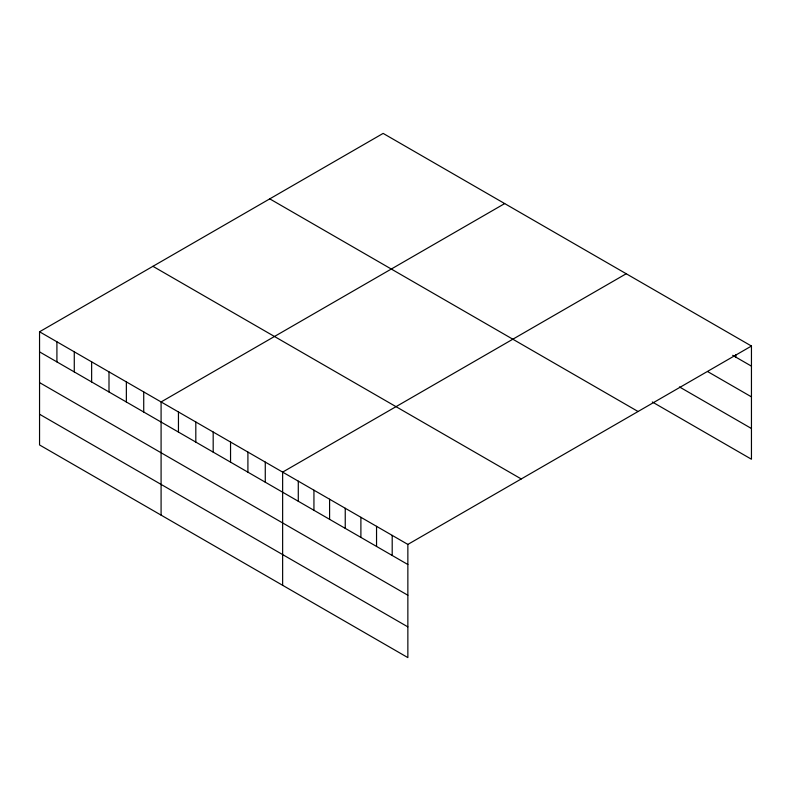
<?xml version="1.0" encoding="UTF-8"?>
<svg xmlns="http://www.w3.org/2000/svg" width="791" height="791" viewBox="0 0 791 791"><rect width="100%" height="100%" fill="white"/><g stroke="black" fill="none" stroke-linecap="round" stroke-linejoin="round"><path stroke-width="1.19" d="M39.55 331.775L407.859 544.416L407.859 657.598L39.55 444.957L39.55 331.775L383.141 133.402L751.45 346.043L751.45 459.225L652.318 401.986M504.688 203.574L161.087 401.947L161.087 515.129M626.225 273.745L282.634 472.118L282.634 585.3M407.859 544.416L751.45 346.043M732.664 355.307L751.45 366.144M707.619 371.562L751.45 396.864M679.449 386.937L751.45 428.504M269.761 198.867L638.06 411.508M152.94 266.32L521.239 478.95M39.55 351.876L407.859 564.517M39.55 382.597L407.859 595.237M39.55 414.237L407.859 626.877M735.798 354.744L735.798 357.107M392.198 535.378L392.198 555.48M376.546 526.341L376.546 546.443M360.894 517.304L360.894 537.405M345.242 508.267L345.242 528.368M329.59 499.23L329.59 519.331M313.938 490.193L313.938 510.294M298.286 481.155L298.286 501.257M265.272 462.092L265.272 482.194M247.909 452.076L247.909 472.178M230.547 442.05L230.547 462.152M213.184 432.024L213.184 452.126M195.812 421.999L195.812 442.1M178.45 411.973L178.45 432.074M143.725 391.921L143.725 412.022M126.362 381.905L126.362 402.006M109 371.879L109 391.98M91.637 361.853L91.637 381.954M74.275 351.827L74.275 371.928M56.912 341.801L56.912 361.902"/></g></svg>
